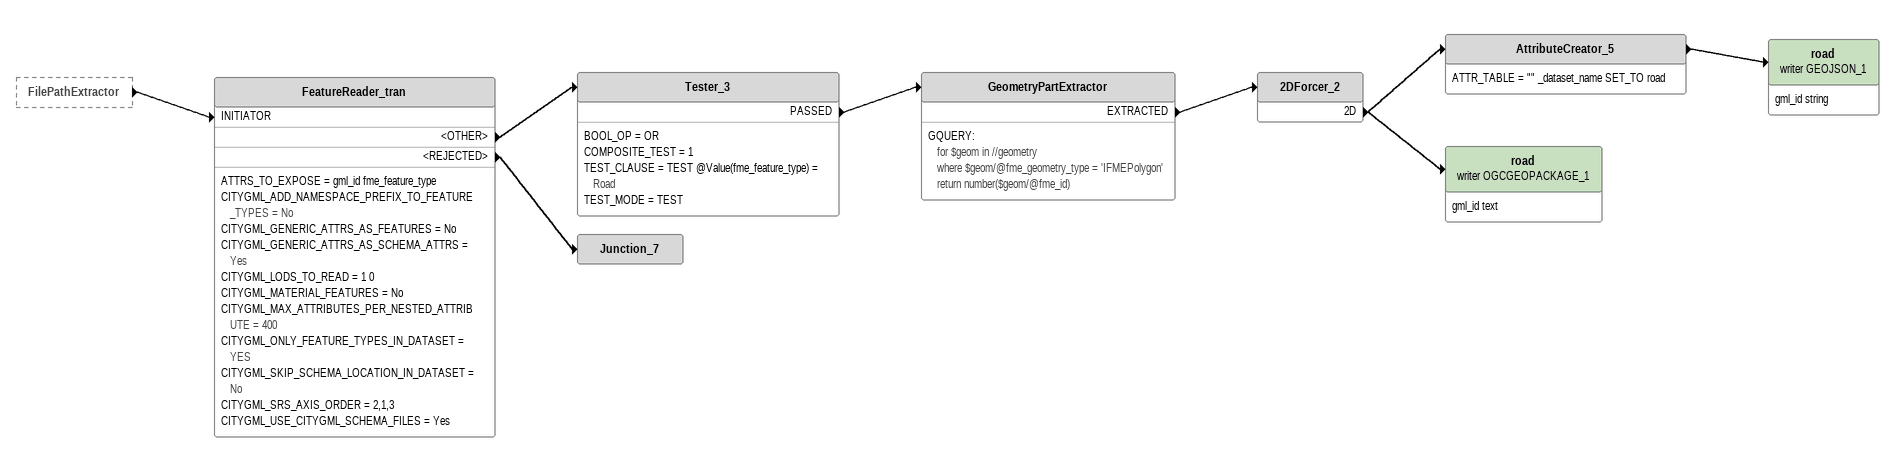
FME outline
FilePathExtractor [outside]
    -> FeatureReader_tran [INITIATOR]
FeatureReader_tran
    ATTRS_TO_EXPOSE = gml_id fme_feature_type
    CITYGML_ADD_NAMESPACE_PREFIX_TO_FEATURE_TYPES = No
    CITYGML_GENERIC_ATTRS_AS_FEATURES = No
    CITYGML_GENERIC_ATTRS_AS_SCHEMA_ATTRS = Yes
    CITYGML_LODS_TO_READ = 1 0
    CITYGML_MATERIAL_FEATURES = No
    CITYGML_MAX_ATTRIBUTES_PER_NESTED_ATTRIBUTE = 400
    CITYGML_ONLY_FEATURE_TYPES_IN_DATASET = YES
    CITYGML_SKIP_SCHEMA_LOCATION_IN_DATASET = No
    CITYGML_SRS_AXIS_ORDER = 2,1,3
    CITYGML_USE_CITYGML_SCHEMA_FILES = Yes
    <OTHER> -> Tester_3
    <REJECTED> -> Junction_7
Tester_3
    BOOL_OP = OR
    COMPOSITE_TEST = 1
    TEST_CLAUSE = TEST @Value(fme_feature_type) = Road
    TEST_MODE = TEST
    PASSED -> GeometryPartExtractor
GeometryPartExtractor
    GQUERY:
      for $geom in //geometry
      where $geom/@fme_geometry_type = 'IFMEPolygon'
      return number($geom/@fme_id)
    EXTRACTED -> 2DForcer_2
2DForcer_2
    2D -> road (writer OGCGEOPACKAGE_1)
    2D -> AttributeCreator_5
AttributeCreator_5
    ATTR_TABLE = "" _dataset_name SET_TO road
    -> road (writer GEOJSON_1)
road (writer GEOJSON_1)
    attributes: gml_id string
road (writer OGCGEOPACKAGE_1)
    attributes: gml_id text
Junction_7
